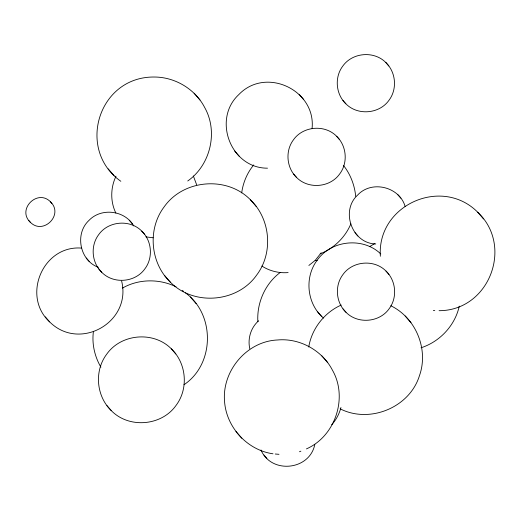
<?xml version="1.0" encoding="UTF-8"?>
<svg xmlns="http://www.w3.org/2000/svg" width="521" height="521" viewBox="0 0 521 521"><rect width="100%" height="100%" fill="white"/><g stroke="black" fill="none" stroke-linecap="round" stroke-linejoin="round"><path stroke-width="0.78" d="M257.849 321.646C256.742 302.896 265.098 283.717 280.259 272.444M312.079 128.498C316.045 89.983 265.703 66.343 238.781 94.62C212.112 119.329 230.803 168.381 267.501 168.179M380.363 256.267C376.859 204.987 441.828 176.091 477.705 212.216C513.823 246.062 489.245 310.731 439.073 310.692M93.396 331.643C91.781 343.893 94.666 356.559 100.905 367.188M241.692 192.887C243.046 182.708 247.175 172.835 253.734 164.929M308.738 347.019C311.734 328.797 324.355 312.496 341.235 305.052M314.827 444.328C309.819 470.443 271.194 474.357 260.982 449.968M340.955 407.5C339.301 413.837 336.188 419.867 331.734 424.693M459.268 306.172C455.002 325.534 439.867 341.704 421.059 347.781M116.007 176.196C110.491 187.651 110.224 201.62 115.864 213.076M350.874 223.835C345.254 237.368 333.831 248.452 320.207 253.805M321.157 252.835L315.257 260.35L308.862 265.456M187.736 180.989C210.464 165.046 218.397 131.793 204.694 107.534C195.16 88.993 174.906 76.971 154.105 77.023C98.235 76.62 76.099 149.755 120.833 181.282M258.663 320.786C250.816 327.527 247.468 338.787 249.806 348.796M183.978 384.739C214.782 364.114 215.18 314.391 185.45 292.854M122.455 288.093C138.658 278.794 159.335 278.598 176.039 286.784M369.786 246.55L374.905 243.437M299.484 451.746L300.871 451.179M306.426 448.9C335.361 436.233 348.171 397.64 332.457 370.21C322.291 350.418 299.751 337.921 277.569 339.979C246.667 341.262 221.783 371.089 224.558 401.58C226.427 427.37 247.293 450.157 272.971 453.791M288.126 272.587C278.976 273.356 269.559 271.018 261.855 266.029M153.141 237.784L145.926 236.886M315.159 260.572L317.309 260.695M81.335 248.081C42.846 245.15 21.498 296.182 49.677 321.919C79.505 351.727 131.891 322.278 121.634 281.073M433.342 310.536L434.774 310.62M278.976 454.319L275.257 454.012M375.765 243.984C352.033 243.489 340.2 210.803 357.693 195.01C371.76 179.804 399.763 186.896 405.175 206.648M98.41 267.312C79.778 260.682 74.457 233.779 88.987 220.396C101.334 207.391 124.981 210.321 133.741 225.932M340.161 408.829C369.636 423.866 409.591 407.611 419.438 375.732C428.848 349.448 415.947 317.94 390.822 305.755M182.22 290.484L183.594 291.304M385.898 62.605C374.156 50.57 352.385 52.38 342.746 66.141C334.313 77.29 335.791 94.158 345.846 103.783C357.588 115.818 379.366 114.008 389.005 100.247C397.432 89.104 395.953 72.237 385.898 62.605L388.816 65.972M336.618 136.268C324.876 124.232 303.098 126.043 293.46 139.804C285.033 150.947 286.511 167.814 296.566 177.446C308.308 189.481 330.08 187.664 339.718 173.903C348.152 162.76 346.673 145.893 336.618 136.268L339.536 139.628M380.786 253.955C363.065 236.801 331.317 240.077 317.185 260.207C304.082 277.472 306.934 304.173 323.541 318.09M386.035 271.102C374.293 259.067 352.515 260.878 342.883 274.645C334.449 285.788 335.928 302.655 345.983 312.281C357.725 324.316 379.503 322.506 389.141 308.745C397.569 297.602 396.09 280.734 386.035 271.102L388.953 274.469M250.451 199.804C226.967 175.733 183.418 179.354 164.141 206.883C147.28 229.168 150.237 262.903 170.354 282.161C193.832 306.231 237.381 302.61 256.658 275.081C273.518 252.796 270.562 219.061 250.451 199.804L256.286 206.531M141.81 231.148C130.068 219.113 108.296 220.924 98.658 234.691C90.224 245.834 91.703 262.701 101.758 272.327C113.5 284.362 135.278 282.551 144.916 268.79C153.343 257.648 151.865 240.78 141.81 231.148L144.727 234.515M50.387 201.718C37.44 188.609 16.626 209.462 30.361 222.304C43.308 235.414 64.116 214.561 50.387 201.718L51.846 203.398M171.416 348.914C153.806 330.861 121.146 333.583 106.688 354.221C94.041 370.939 96.261 396.24 111.344 410.685C128.954 428.737 161.614 426.015 176.072 405.377C188.719 388.659 186.505 363.358 171.416 348.914L175.798 353.961M477.705 212.216L483.547 218.944M342.929 100.416L345.846 103.783M397.946 194.821L400.864 198.188M299.165 94.34L303.541 99.387M354.977 232.64L357.894 236M293.649 174.079L296.566 177.446M405.169 315.967L411.004 322.694M194.138 93.239L199.979 99.967M234.71 151.064L239.087 156.111M343.065 308.92L345.983 312.281M317.465 311.623L321.841 316.67M321.9 355.915L327.742 362.642M108.199 168.863L114.04 175.59M129.241 220.207L132.158 223.574M190.386 296.99L196.222 303.723M164.512 275.433L170.354 282.161M263.965 455.028L266.889 458.395M98.84 268.966L101.758 272.327M86.271 258.019L89.189 261.386M235.967 431.538L241.803 438.265M28.902 220.624L30.361 222.304M45.294 316.872L49.677 321.919M106.961 405.638L111.344 410.685M343.443 165.417C350.477 174.229 354.606 185.176 355.706 196.365M193.343 175.948L196.684 184.864"/></g></svg>
